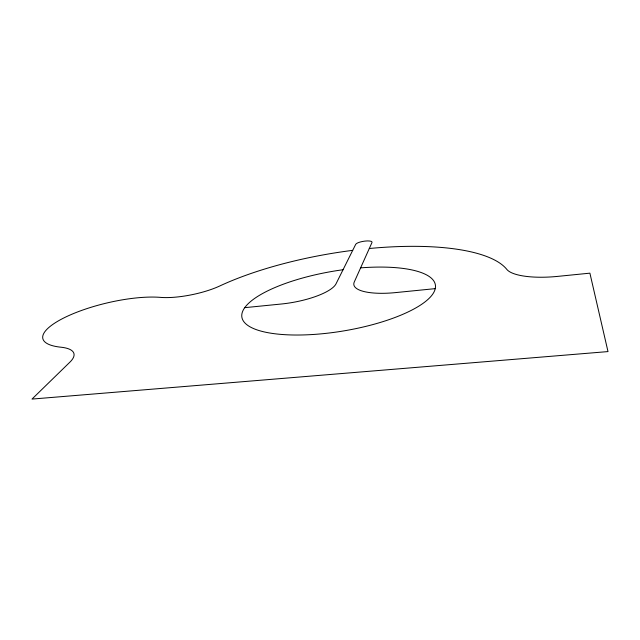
<?xml version="1.0" encoding="UTF-8"?>
<svg xmlns="http://www.w3.org/2000/svg" width="640" height="640" viewBox="0 0 640 640"><rect width="100%" height="100%" fill="white"/><g stroke="black" fill="none" stroke-linecap="round" stroke-linejoin="round"><path stroke-width="0.96" d="M244.648 307.672L281.376 304.008A46.2 13.464 -10.3 0 0 336.024 283.824L355.712 244.328A8.312 2.168 -9.1 0 1 364.952 241.096A8.312 2.168 -9.1 0 1 371.992 242.496L354.296 281.944A47.616 14.104 -8.4 0 0 395.72 292.584L435.2 288.64M352.704 250.352A173.144 53.936 -9.5 0 0 219.792 285.968A42.992 11.472 -11.8 0 1 160.528 297.384A70.72 19.976 -13.3 0 0 63.888 317.92A70.72 19.976 -13.3 0 0 60.984 347.216A52.584 15.56 -15.1 0 1 69.896 362.16L32 399.08L608 351.584L589.896 273.16L557.432 276.408A50.592 14.744 -5.7 0 1 506.856 269.448A173.144 53.936 -9.5 0 0 369.296 248.512M360.616 267.864A98.08 30.288 -9.5 0 1 413.152 309.392A98.08 30.288 -9.5 0 1 249.968 326.784A98.08 30.288 -9.5 0 1 343.048 269.736"/></g></svg>
